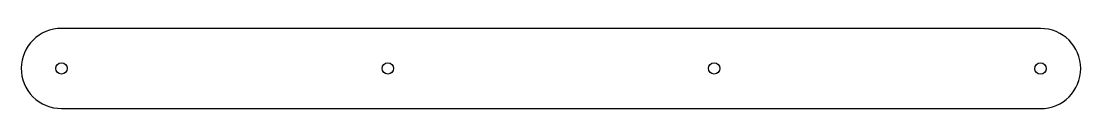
# Model space of a CAD drawing. Header units: millimetres. Extents: x 5 to 320, y 6 to 30.
import ezdxf

# ---------------------------------------------------------------- set-up
doc = ezdxf.new("R2010")
doc.units = ezdxf.units.MM

msp = doc.modelspace()

# ---------------------------------------------------------------- linework, layer by layer
at = {"color": 0}
for p, q in [((308.3, 30.13), (16.64, 30.17)), ((16.64, 6.17), (308.3, 6.13))]:
    msp.add_line(p, q, dxfattribs=at)
for centre in [(16.64, 18.17), (113.86, 18.17), (211.08, 18.17), (308.3, 18.13)]:
    msp.add_circle(centre, 1.7, dxfattribs=at)
for centre, radius, start, end in [((16.64, 18.17), 12, 89.9931, 179.789), ((308.3, 18.13), 12, 270, 90), ((16.64, 18.17), 12, 179.791, 269.993), ((6.64, 18.2), 2, 179.789, 179.7937), ((16.64, 18.17), 12, 179.7895, 179.7896), ((6.64, 18.2), 2, 179.7885, 179.7918)]:
    msp.add_arc(centre, radius, start, end, dxfattribs=at)

doc.saveas('drawing.dxf')
